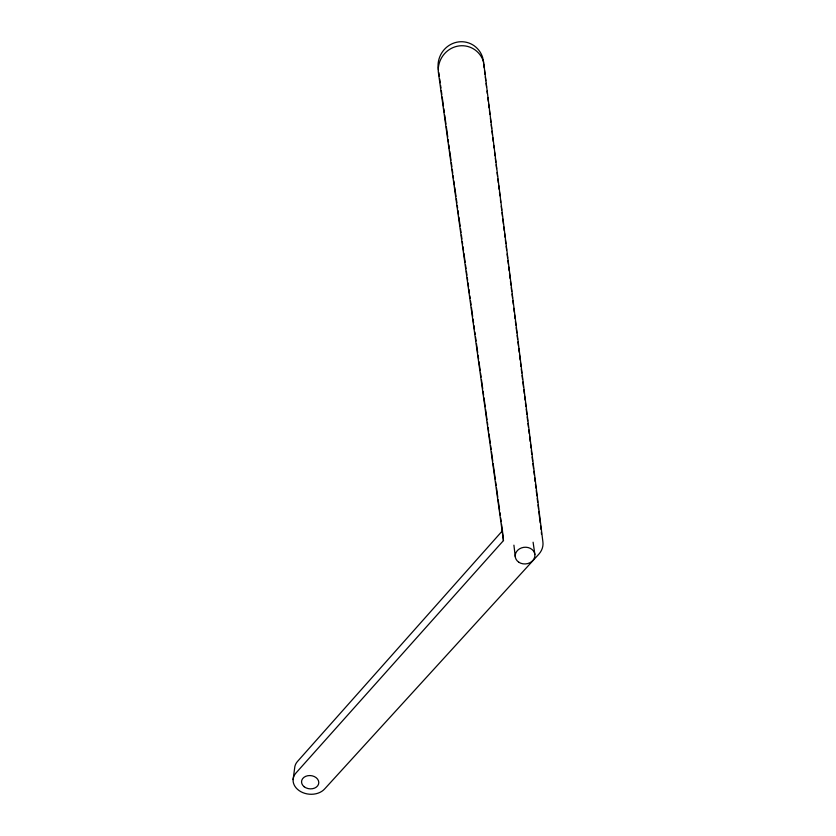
<?xml version="1.0" encoding="UTF-8"?>
<svg xmlns="http://www.w3.org/2000/svg" width="836" height="836" viewBox="0 0 836 836"><rect width="100%" height="100%" fill="white"/><g stroke="black" fill="none" stroke-linecap="round" stroke-linejoin="round"><path stroke-width="1.25" d="M293.112 779.591L294.659 768.002A17.054 13.177 5.9 0 1 297.376 761.596L502.446 530.755L501.548 524.297M503.471 540.578L295.85 773.143A17.263 13.261 5.9 0 0 300.866 791.692A17.263 13.261 5.9 0 0 324.661 788.923L538.865 554.153A19.437 16.532 -5.9 0 0 542.888 541.853L483.584 61.812A23.993 23.105 -69.2 0 0 457.187 46.252A23.993 23.105 -69.2 0 0 438.283 71.697L503.471 540.578L502.446 530.755M483.542 62.616L482.665 57.569A23.648 22.75 -70 0 0 456.675 42.239A23.648 22.75 -70 0 0 438.074 67.329L438.44 69.91M533.096 542.209L534.862 554.425M438.795 72.492L439.339 76.358M439.694 78.939L440.227 82.816M440.593 85.397L440.948 87.979M441.303 90.56L441.847 94.437M442.202 97.018L443.456 106.057M443.811 108.638L444.355 112.505M444.71 115.086L445.964 124.125M446.33 126.706L447.762 137.031M448.117 139.612L448.483 142.193M448.838 144.774L449.371 148.651M449.737 151.232L450.991 160.272M451.346 162.853L451.889 166.719M452.245 169.311L452.778 173.177M453.143 175.759L453.499 178.34M453.854 180.921L454.397 184.798M454.753 187.379L456.007 196.418M456.362 198.999L456.905 202.866M457.261 205.447L457.626 208.028M457.982 210.609L458.515 214.486M458.88 217.067L460.134 226.107M460.49 228.688L461.033 232.565M461.388 235.146L461.921 239.012M462.287 241.594L462.642 244.175M462.998 246.756L463.541 250.633M463.896 253.214L465.15 262.253M465.516 264.834L466.049 268.701M466.404 271.282L466.948 275.159M467.303 277.74L467.658 280.321M468.024 282.902L468.557 286.779M468.923 289.36L469.456 293.227M469.811 295.808L470.177 298.4M470.532 300.981L471.065 304.847M471.431 307.429L472.685 316.468M473.04 319.049L473.584 322.926M473.939 325.507L474.472 329.374M474.838 331.955L475.193 334.536M475.548 337.117L476.092 340.994M476.447 343.575L477.701 352.614M478.067 355.195L478.6 359.062M478.955 361.643L480.209 370.682M480.575 373.264L481.108 377.14M481.473 379.722L482.727 388.761M483.083 391.342L483.616 395.209M483.981 397.79L485.235 406.829M485.591 409.41L487.022 419.735M487.388 422.316L487.743 424.897M488.099 427.478L488.642 431.355M488.997 433.936L490.251 442.975M490.617 445.557L491.15 449.423M491.505 452.015L492.759 461.044M493.125 463.625L495.278 479.122M495.633 481.703L496.166 485.57M496.532 488.151L497.786 497.19M498.141 499.771L499.573 510.096M499.938 512.677L500.294 515.269M500.649 517.85L501.192 521.716M483.71 63.902L484.18 67.789M484.504 70.37L484.974 74.247M485.298 76.839L485.779 80.716M486.092 83.297L486.573 87.184M487.054 91.061L487.367 93.642M487.848 97.53L488.318 101.407M488.642 103.988L489.123 107.875M489.436 110.456L489.917 114.333M490.398 118.21L490.868 122.098M491.192 124.679L491.662 128.556M491.986 131.147L492.467 135.024M492.78 137.616L493.261 141.493M493.731 145.37L494.055 147.962M494.536 151.839L495.006 155.715M495.33 158.297L495.811 162.184M496.124 164.765L496.605 168.642M497.075 172.529L497.556 176.406M497.88 178.988L498.35 182.875M498.674 185.456L499.155 189.333M499.468 191.925L499.949 195.802M500.419 199.679L500.743 202.27M501.224 206.147L501.694 210.024M502.018 212.616L502.488 216.493M502.812 219.074L503.45 224.247M503.763 226.838L504.244 230.715M504.568 233.296L505.038 237.184M505.362 239.765L505.832 243.642M506.156 246.233L506.637 250.11M507.107 253.987L507.588 257.875M507.912 260.456L508.382 264.333M508.706 266.924L509.176 270.801M509.5 273.382L510.138 278.555M510.451 281.147L510.932 285.024M511.245 287.615L511.726 291.492M512.05 294.073L512.52 297.961M512.844 300.542L513.325 304.419M513.795 308.296L514.276 312.183M514.589 314.764L515.07 318.641M515.394 321.233L515.864 325.11M516.188 327.702L516.826 332.874M517.139 335.455L517.62 339.332M517.933 341.924L518.414 345.801M518.738 348.382L519.208 352.269M519.532 354.851L520.17 360.023M520.483 362.615L520.964 366.492M521.277 369.073L521.758 372.95M522.082 375.542L522.552 379.419M522.876 382.01L523.514 387.183M523.827 389.764L524.308 393.641M524.621 396.233L525.102 400.11M525.426 402.701L525.896 406.578M526.22 409.159L526.858 414.332M527.171 416.924L527.652 420.801M527.965 423.382L528.446 427.269M528.76 429.85L529.24 433.727M529.564 436.319L530.202 441.492M530.515 444.073L530.996 447.95M531.309 450.541L531.79 454.418M532.104 457.01L532.584 460.887M532.908 463.468L533.546 468.641M533.859 471.232L534.34 475.109M534.653 477.701L535.134 481.578M535.448 484.159L535.928 488.036M536.252 490.627L536.89 495.8M537.203 498.381L537.684 502.269M537.997 504.85L538.478 508.727M538.792 511.318L540.223 522.949M540.547 525.541L541.028 529.418M513.91 545.166L515.289 556.818M541.341 532.01A19.176 16.386 -6.1 0 1 541.477 534.152M304.21 786.77A8.642 6.636 5.9 0 0 318.547 784.137A8.642 6.636 5.9 0 0 307.752 775.724A8.642 6.636 5.9 0 0 304.21 786.77M518.884 562.283A9.865 8.35 -5.8 0 0 534.8 556.609A9.865 8.35 -5.8 0 0 521.518 547.893A9.865 8.35 -5.8 0 0 518.884 562.283"/></g></svg>
